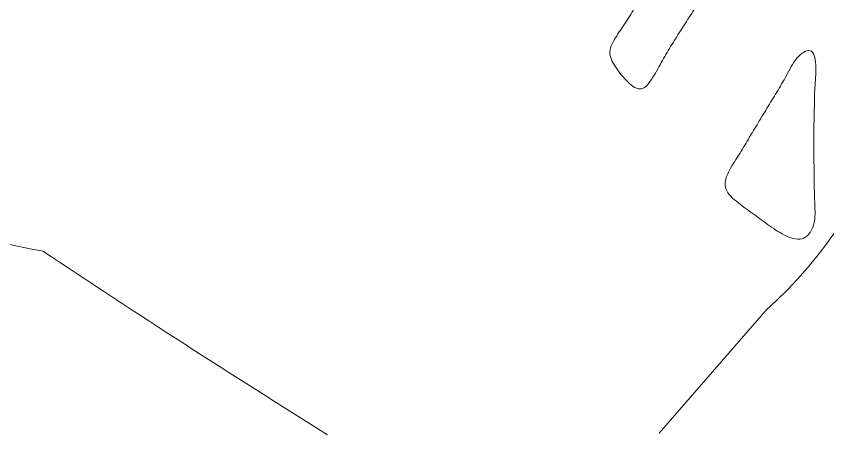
# Model space of a CAD drawing. Header units: inches. Extents: x 36 to 189, y -75 to 56.
# Drawn here: x 111.2 to 120.62, y -28.49 to -23.64 of the extents above; entities that cross this region are included whole.
import ezdxf

# ---------------------------------------------------------------- set-up
doc = ezdxf.new("R2010")
doc.units = ezdxf.units.IN
doc.layers.add('01_ORIGINAL_CAD', color=7, linetype='Continuous', lineweight=20)
doc.layers.add('10_EXTENSION_MASSES', color=7, linetype='Continuous', lineweight=15)

# ---------------------------------------------------------------- blocks, each defined once
blk = doc.blocks.new('OPTION_05_SAND_DOLLAR')
at = {"layer": '01_ORIGINAL_CAD'}
blk.add_lwpolyline([(53.6498, 30.945, -0.14301), (60.2429, 31.6303, -0.286424), (65.3601, 28.4306), (66.4807, 23.8898, -0.272091), (64.8996, 18.9541), (63.6613, 17.5325)], format="xyb", dxfattribs=at)
for centre, radius, start, end in [((57.468, 25.5434), 5.9789, 215.66578, 260.76223), ((129.1585, 128.6999), 131.0408, 236.329902, 238.047924)]:
    blk.add_arc(centre, radius, start, end, dxfattribs=at)
at = {"layer": '10_EXTENSION_MASSES'}
for points, knots in [([(63.1557, 21.7723), (63.115, 21.8331), (63.0853, 21.8909), (63.0886, 21.9512), (63.0918, 22.0114), (63.128, 22.0741), (63.1673, 22.1351), (63.2066, 22.1962), (63.249, 22.2556), (63.2878, 22.3157), (63.3265, 22.3759), (63.3614, 22.4368), (63.3997, 22.4963), (63.438, 22.5558), (63.4797, 22.614), (63.5186, 22.6736), (63.5575, 22.7332), (63.5938, 22.7941), (63.6307, 22.8546), (63.6677, 22.915), (63.7053, 22.975), (63.7435, 23.0346), (63.7818, 23.0942), (63.8207, 23.1536), (63.859, 23.2133), (63.8974, 23.2731), (63.935, 23.3334), (63.9708, 23.3946), (64.0067, 23.4559), (64.0406, 23.5181), (64.0788, 23.5779), (64.117, 23.6376), (64.1594, 23.6947), (64.1989, 23.7535), (64.2384, 23.8122), (64.2749, 23.8726), (64.3109, 23.9371), (64.3469, 24.0015), (64.3824, 24.0702), (64.4275, 24.1158), (64.4726, 24.1613), (64.5272, 24.1838), (64.5899, 24.1795), (64.6525, 24.1753), (64.7231, 24.1442), (64.7921, 24.1092), (64.8612, 24.0741), (64.9286, 24.035), (64.9708, 23.9839), (65.0129, 23.9328), (65.0296, 23.8698), (65.0137, 23.8083), (64.9978, 23.7469), (64.9493, 23.687), (64.9025, 23.6288), (64.8557, 23.5706), (64.8108, 23.514), (64.7675, 23.4569), (64.7243, 23.3998), (64.6828, 23.3422), (64.6414, 23.284), (64.6, 23.2259), (64.5588, 23.1672), (64.5178, 23.1084), (64.4769, 23.0496), (64.4362, 22.9907), (64.3954, 22.9318), (64.3546, 22.873), (64.3137, 22.8142), (64.2735, 22.755), (64.2333, 22.6957), (64.1938, 22.636), (64.1547, 22.576), (64.1157, 22.5161), (64.0769, 22.4559), (64.038, 22.3957), (63.9991, 22.3356), (63.96, 22.2755), (63.9215, 22.2151), (63.883, 22.1546), (63.845, 22.0938), (63.8076, 22.0336), (63.7701, 21.9733), (63.7332, 21.9136), (63.6974, 21.8499), (63.6616, 21.7861), (63.6269, 21.7182), (63.5875, 21.6549), (63.5481, 21.5915), (63.504, 21.5328), (63.4552, 21.5218), (63.4065, 21.5108), (63.3531, 21.5474), (63.3006, 21.5976), (63.2481, 21.6478), (63.1964, 21.7115), (63.1557, 21.7723)], [0, 0, 0, 0, 0.03125, 0.03125, 0.03125, 0.0625, 0.0625, 0.0625, 0.09375, 0.09375, 0.09375, 0.125, 0.125, 0.125, 0.15625, 0.15625, 0.15625, 0.1875, 0.1875, 0.1875, 0.21875, 0.21875, 0.21875, 0.25, 0.25, 0.25, 0.28125, 0.28125, 0.28125, 0.3125, 0.3125, 0.3125, 0.34375, 0.34375, 0.34375, 0.375, 0.375, 0.375, 0.40625, 0.40625, 0.40625, 0.4375, 0.4375, 0.4375, 0.46875, 0.46875, 0.46875, 0.5, 0.5, 0.5, 0.53125, 0.53125, 0.53125, 0.5625, 0.5625, 0.5625, 0.59375, 0.59375, 0.59375, 0.625, 0.625, 0.625, 0.65625, 0.65625, 0.65625, 0.6875, 0.6875, 0.6875, 0.71875, 0.71875, 0.71875, 0.75, 0.75, 0.75, 0.78125, 0.78125, 0.78125, 0.8125, 0.8125, 0.8125, 0.84375, 0.84375, 0.84375, 0.875, 0.875, 0.875, 0.90625, 0.90625, 0.90625, 0.9375, 0.9375, 0.9375, 0.96875, 0.96875, 0.96875, 1, 1, 1, 1]), ([(64.435, 20.361), (64.4134, 20.4211), (64.4314, 20.4882), (64.4633, 20.5543), (64.4952, 20.6205), (64.541, 20.6857), (64.5819, 20.7498), (64.6229, 20.8139), (64.659, 20.877), (64.6963, 20.94), (64.7335, 21.0031), (64.7719, 21.0661), (64.8102, 21.1294), (64.8484, 21.1927), (64.8865, 21.2562), (64.9251, 21.3194), (64.9636, 21.3826), (65.0024, 21.4456), (65.0398, 21.5077), (65.0772, 21.5699), (65.1132, 21.6312), (65.1505, 21.6998), (65.1878, 21.7684), (65.2265, 21.8443), (65.2771, 21.8976), (65.3278, 21.9509), (65.3905, 21.9817), (65.4279, 21.9567), (65.4653, 21.9318), (65.4775, 21.8511), (65.4792, 21.771), (65.4809, 21.6909), (65.472, 21.6114), (65.4674, 21.5351), (65.4628, 21.4588), (65.4626, 21.3856), (65.4613, 21.3114), (65.4601, 21.2371), (65.4579, 21.1616), (65.4564, 21.0864), (65.4549, 21.0111), (65.4541, 20.936), (65.4545, 20.861), (65.4548, 20.7859), (65.4563, 20.7107), (65.4571, 20.6356), (65.4579, 20.5605), (65.458, 20.4853), (65.4593, 20.4107), (65.4605, 20.3361), (65.4629, 20.2619), (65.4662, 20.1852), (65.4694, 20.1085), (65.4735, 20.0293), (65.4551, 19.9563), (65.4366, 19.8832), (65.3956, 19.8165), (65.3387, 19.7917), (65.2818, 19.767), (65.2091, 19.7843), (65.1396, 19.8151), (65.0701, 19.846), (65.0039, 19.8903), (64.9418, 19.9342), (64.8797, 19.9781), (64.8218, 20.0216), (64.7621, 20.065), (64.7023, 20.1084), (64.6407, 20.1516), (64.5792, 20.1997), (64.5178, 20.2479), (64.4566, 20.3009), (64.435, 20.361)], [0, 0, 0, 0, 0.041667, 0.041667, 0.041667, 0.083333, 0.083333, 0.083333, 0.125, 0.125, 0.125, 0.166667, 0.166667, 0.166667, 0.208333, 0.208333, 0.208333, 0.25, 0.25, 0.25, 0.291667, 0.291667, 0.291667, 0.333333, 0.333333, 0.333333, 0.375, 0.375, 0.375, 0.416667, 0.416667, 0.416667, 0.458333, 0.458333, 0.458333, 0.5, 0.5, 0.5, 0.541667, 0.541667, 0.541667, 0.583333, 0.583333, 0.583333, 0.625, 0.625, 0.625, 0.666667, 0.666667, 0.666667, 0.708333, 0.708333, 0.708333, 0.75, 0.75, 0.75, 0.791667, 0.791667, 0.791667, 0.833333, 0.833333, 0.833333, 0.875, 0.875, 0.875, 0.916667, 0.916667, 0.916667, 0.958333, 0.958333, 0.958333, 1, 1, 1, 1])]:
    blk.add_open_spline(points, degree=3, knots=knots, dxfattribs=at)

msp = doc.modelspace()

# ---------------------------------------------------------------- block references
msp.add_blockref('OPTION_05_SAND_DOLLAR', (55, -46))

doc.saveas('drawing.dxf')
